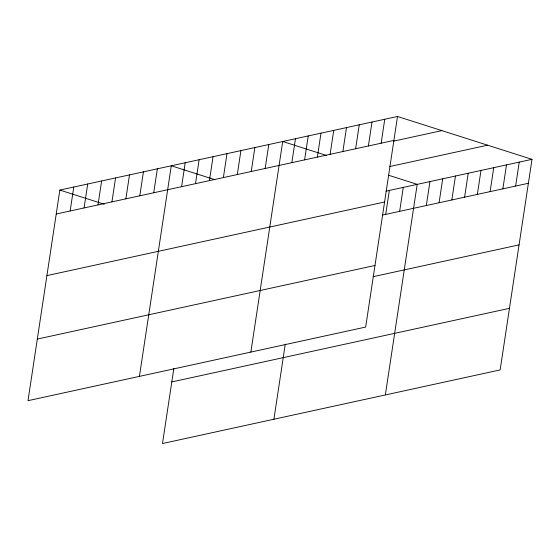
<?xml version="1.0" encoding="UTF-8"?>
<svg xmlns="http://www.w3.org/2000/svg" width="560" height="560" viewBox="0 0 560 560"><rect width="100%" height="100%" fill="white"/><g stroke="black" fill="none" stroke-linecap="round" stroke-linejoin="round"><path stroke-width="0.84" d="M397.516 116.473L59.85 190.078L28 400.666L365.666 327.061L397.516 116.473L532 159.334L500.15 369.922L162.484 443.527L173.845 368.396M70.154 210.987L73.78 187.04M84.084 207.949L87.71 184.002M98.014 204.911L101.633 180.964M111.944 201.873L115.563 177.933M125.874 198.842L129.493 174.895M139.804 195.804L143.423 171.857M153.727 192.766L157.353 168.819M139.433 376.376L171.283 165.788L214.837 179.669M181.587 186.697L185.206 162.75M195.517 183.659L199.136 159.712M209.447 180.621L213.066 156.674M223.377 177.583L226.996 153.643M237.3 174.552L240.926 150.605M251.23 171.514L254.856 147.567M265.16 168.476L268.779 144.529M250.859 352.086L282.709 141.498L326.27 155.379M291.844 162.659L295.47 138.712M304.605 159.88L308.224 135.933M273.91 419.237L285.278 344.106M317.359 157.101L320.978 133.154M330.113 154.315L333.739 130.375M342.874 151.536L346.493 127.596M355.628 148.757L359.247 124.81M368.382 145.978L372.008 122.031M381.143 143.199L384.762 119.252M385.714 214.375L389.333 190.435M399.644 211.337L403.263 187.397M385.343 394.947L417.193 184.359L388.43 175.189M426.328 205.527L429.947 181.58M439.082 202.741L442.708 178.801M451.843 199.962L455.462 176.015M464.597 197.183L468.216 173.236M477.351 194.404L480.977 170.457M490.112 191.618L493.731 167.678M502.866 188.839L506.485 164.892M515.62 186.06L519.246 162.113M56.231 214.018L393.897 140.413M393.421 141.183L441.896 130.613M389.823 166.509L487.62 145.187M386.057 191.149L532 159.334M46.914 275.611L384.58 202.006M382.438 215.089L528.381 183.281M37.317 339.073L374.983 265.468M373.121 276.682L519.064 244.874M171.794 381.934L509.467 308.329M59.85 190.078L104.23 204.218"/></g></svg>
